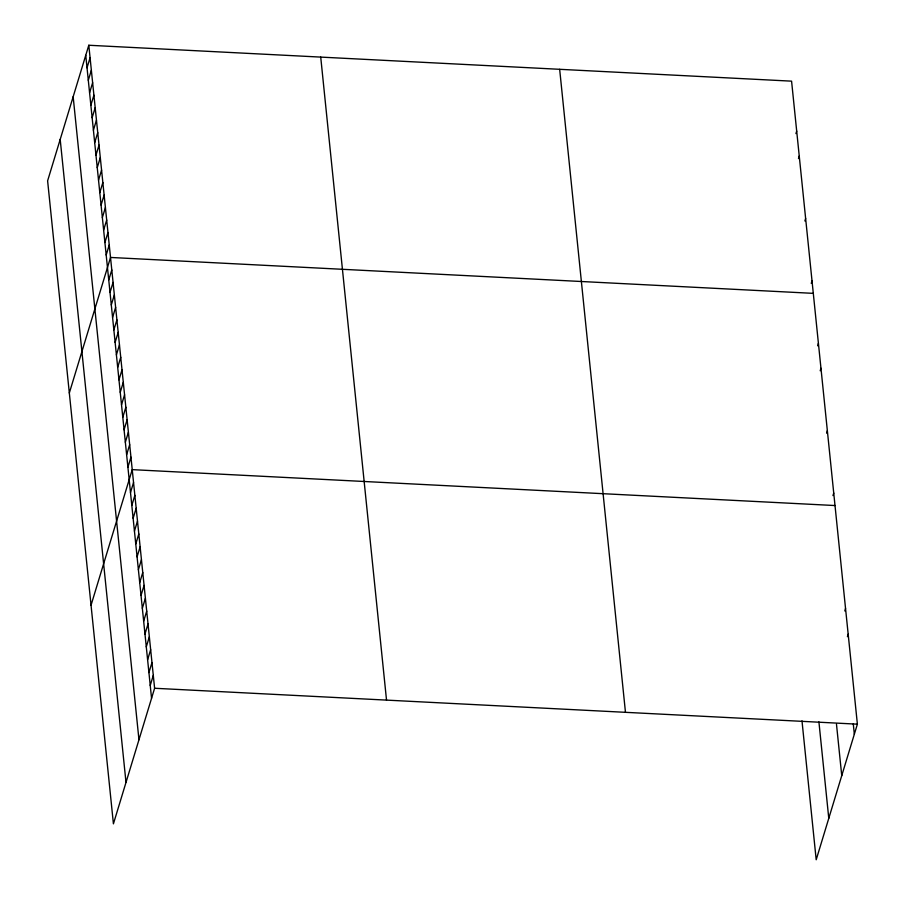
<?xml version="1.0" encoding="UTF-8"?>
<svg xmlns="http://www.w3.org/2000/svg" width="905" height="905" viewBox="0 0 905 905"><rect width="100%" height="100%" fill="white"/><g stroke="black" fill="none" stroke-linecap="round" stroke-linejoin="round"><path stroke-width="1.36" d="M88.803 45.25L47.614 180.83L113.419 823.844L154.608 688.264L88.803 45.25L791.581 81.156L857.386 724.17L816.197 859.75L801.988 720.855M87.027 67.785L90.081 57.728M88.305 80.273L91.36 70.217M89.584 92.751L92.638 82.694M90.862 105.229L93.916 95.183M92.14 117.718L95.195 107.661M93.407 130.196L96.462 120.139M94.686 142.685L97.74 132.628M95.964 155.162L99.018 145.105M97.242 167.64L100.297 157.594M98.521 180.129L101.575 170.072M99.799 192.607L102.853 182.55M101.077 205.084L104.132 195.039M102.356 217.573L105.41 207.517M103.634 230.051L106.688 219.994M104.912 242.54L107.967 232.483M106.19 255.018L109.245 244.961M69.323 393.019L110.523 257.45L813.301 293.356M108.736 279.984L111.79 269.928M110.014 292.462L113.068 282.405M111.292 304.951L114.347 294.894M112.571 317.429L115.625 307.372M113.849 329.906L116.903 319.861M115.127 342.395L118.182 332.339M116.406 354.873L119.46 344.816M117.684 367.362L120.738 357.305M118.962 379.84L122.017 369.783M120.241 392.318L123.295 382.272M121.519 404.807L124.573 394.75M122.786 417.284L125.852 407.227M124.064 429.773L127.119 419.716M125.343 442.251L128.397 432.194M126.621 454.729L129.675 444.672M127.899 467.218L130.954 457.161M91.043 605.219L132.232 469.638L835.021 505.544M130.49 492.558L133.544 482.501M131.813 505.42L134.868 495.363M133.126 518.282L136.18 508.225M134.438 531.133L137.492 521.088M135.761 543.995L138.816 533.939M137.074 556.858L140.128 546.801M138.386 569.72L141.44 559.663M139.709 582.582L142.764 572.526M141.022 595.445L144.076 585.388M142.334 608.296L145.388 598.25M143.657 621.158L146.712 611.101M144.97 634.02L148.024 623.964M146.282 646.883L149.336 636.826M147.606 659.745L150.66 649.688M148.918 672.596L151.972 662.55M150.23 685.458L153.284 675.413M795.936 133.601L796.694 131.089M798.482 158.567L799.251 156.045M804.873 220.978L805.631 218.456M811.265 283.378L812.023 280.867M817.645 345.789L818.414 343.278M820.202 370.756L820.959 368.245M826.593 433.167L827.351 430.656M832.973 495.578L833.743 493.067M844.784 610.943L845.542 608.432M847.408 636.668L848.177 634.156M154.608 688.264L857.386 724.17M853.279 723.943L854.331 734.226M836.48 724.204L841.752 775.653M818.912 721.873L828.776 818.324M559.663 69.312L625.468 712.326M320.721 57.094L386.526 700.119M85.749 55.307L151.554 698.321M73.158 96.722L138.963 739.747M60.194 139.404L125.999 782.418"/></g></svg>
